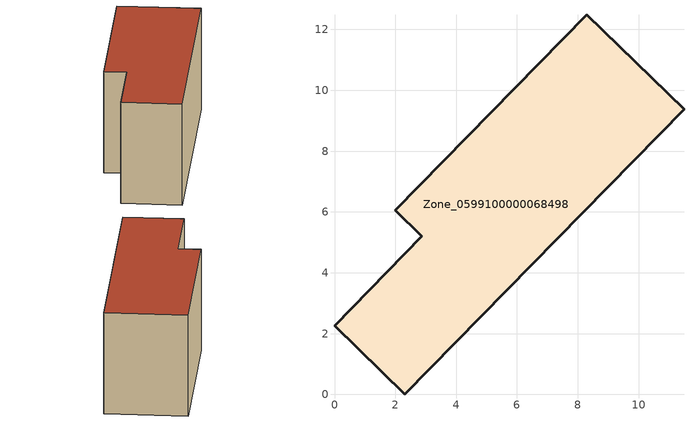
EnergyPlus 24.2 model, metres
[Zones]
Zone_0599100000068498
 floor ground (C_G): 8.3,12.49 11.49,9.38 2.31,0 0,2.27 2.87,5.21 2,6.05 z0.44
 wall outside (C_F): 2.31,0 11.49,9.38 8.3,12.49 2,6.05 2.87,5.21 0,2.27 2.31,0 z0.44:6.16
 roof outside (C_R): 11.49,9.38 8.3,12.49 2,6.05 2.87,5.21 0,2.27 2.31,0 z6.16
[BUILDING]
Pand.0599100000068498: North Axis=0; Terrain=City; Loads Convergence Tolerance Value=0.04; Temperature Convergence Tolerance Value=0.4; Solar Distribution=FullExterior; Maximum Number of Warmup Days=25; Minimum Number of Warmup Days=1
[Site:Location]
Rotterdam.The.Hague.AP_ZH_NLD Design_Conditions: Latitude=51.96; Longitude=4.45; Time Zone=1; Elevation=-4.5
[SITE:GROUNDTEMPERATURE:BUILDINGSURFACE]
18, 18, 18, 18, 18, 18, 18, 18, 18, 18, 18, 18
[MATERIAL] Thermal Absorptance=0.9; Solar Absorptance=0.7; Visible Absorptance=0.7
Name | Roughness | Thickness | Conductivity | Density | Specific Heat
G.TC.1946-1964 | MediumSmooth | 0.15 | 1 | 540 | 1210
F.TC.1946-1964 | Rough | 0.3 | 0.857143 | 1920 | 840
R.TC.1946-1964 | MediumRough | 0.2 | 0.235294 | 1500 | 1000
[CONSTRUCTION]
C_G: G.TC.1946-1964
C_F: F.TC.1946-1964
C_R: R.TC.1946-1964
[ZONE]
Zone_0599100000068498: Type=1; Multiplier=1; Ceiling Height=Autocalculate; Volume=Autocalculate; Floor Area=autocalculate; Part of Total Floor Area=Yes
[ZONEINFILTRATION:DESIGNFLOWRATE]
Infil_Zone_0599100000068498: Zone or ZoneList or Space or SpaceList=Zone_0599100000068498; Schedule=AlwaysOn; Design Flow Rate Calculation Method=Flow/Area; Flow Rate per Floor Area=0.003; Constant Term Coefficient=1; Temperature Term Coefficient=0; Velocity Term Coefficient=0; Velocity Squared Term Coefficient=0
[HVACTEMPLATE:ZONE:IDEALLOADSAIRSYSTEM]
Zone_0599100000068498: Maximum Heating Supply Air Temperature=50; Minimum Cooling Supply Air Temperature=13; Maximum Heating Supply Air Humidity Ratio=0.0156; Minimum Cooling Supply Air Humidity Ratio=0.0077; Heating Limit=NoLimit; Cooling Limit=NoLimit; Dehumidification Control Type=ConstantSensibleHeatRatio; Cooling Sensible Heat Ratio=0.7; Dehumidification Setpoint=60; Humidification Control Type=None; Humidification Setpoint=30; Outdoor Air Method=None; Outdoor Air Flow Rate per Person=0.00944; Outdoor Air Flow Rate per Zone Floor Area=0; Outdoor Air Flow Rate per Zone=0; Demand Controlled Ventilation Type=None; Outdoor Air Economizer Type=NoEconomizer; Heat Recovery Type=None; Sensible Heat Recovery Effectiveness=0.7; Latent Heat Recovery Effectiveness=0.65
[ZONECONTROL:THERMOSTAT]
ThermostatControl_Zone_0599100000068498: Zone or ZoneList=Zone_0599100000068498; Control Type Schedule=DualSetpointControlType; Control 1=Thermostat_Zone_0599100000068498; Temperature Difference Between Cutout And Setpoint=0
[THERMOSTATSETPOINT:DUALSETPOINT]
Thermostat_Zone_0599100000068498: Heating Setpoint Temperature Schedule=HeatingSetpoint_Zone_0599100000068498; Cooling Setpoint Temperature Schedule=CoolingSetpoint_Zone_0599100000068498
[SCHEDULE:COMPACT]
HeatingSetpoint_Zone_0599100000068498: Through: 12/31, For: AllDays, Until: 24:00, 21
CoolingSetpoint_Zone_0599100000068498: Through: 12/31, For: AllDays, Until: 24:00, 24
DualSetpointControlType: Through: 12/31, For: AllDays, Until: 24:00, 4
AlwaysOn: Through: 12/31, For: AllDays, Until: 24:00, 1
